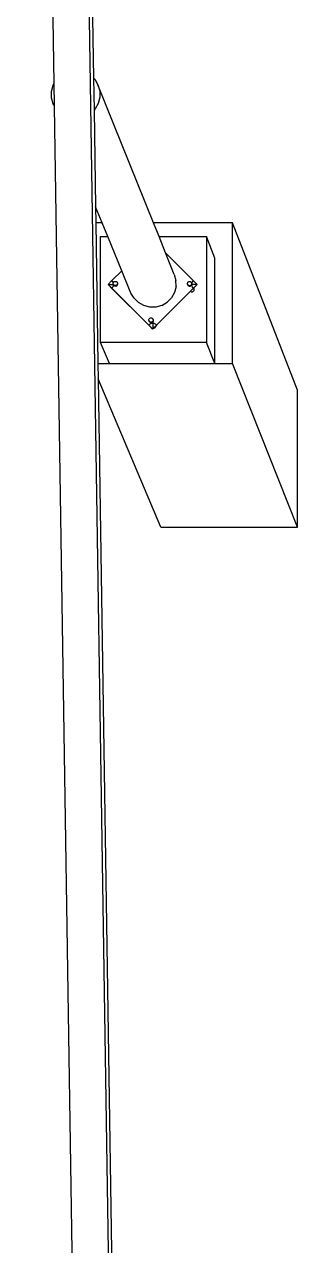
# Model space of a CAD drawing. Extents: x -1616 to 1629, y -1713 to 1708.
# Drawn here: x -492.2 to -439.1, y 963 to 1200.2 of the extents above; entities that cross this region are included whole.
import ezdxf

# ---------------------------------------------------------------- set-up
doc = ezdxf.new("R2010")
doc.units = 0
doc.header["$MEASUREMENT"] = 0
doc.layers.get('0').update_dxf_attribs({"linetype": 'CONTINUOUS'})

msp = doc.modelspace()

# ---------------------------------------------------------------- linework, layer by layer
for p, q in [((-471.34, 666.84), (-487.32, 1707.98)), ((-486.45, 1188.69), (-492.21, 1558.4)), ((-482.09, 1405.9), (-478.78, 1189.76)), ((-486.64, 1188.36), (-486.45, 1188.69)), ((-486.39, 1184.39), (-486.45, 1188.69)), ((-478.78, 1189.76), (-478.54, 1189.53)), ((-478.78, 1189.76), (-478.68, 1183.55)), ((-478.54, 1189.53), (-477.91, 1188.47)), ((-477.91, 1188.47), (-477.57, 1187.28)), ((-467.12, 1161.64), (-477.91, 1188.47)), ((-486.94, 1187.16), (-486.64, 1188.36)), ((-486.93, 1185.93), (-486.94, 1187.16)), ((-477.56, 1186.05), (-477.86, 1184.85)), ((-477.57, 1187.28), (-477.56, 1186.05)), ((-486.6, 1184.74), (-486.93, 1185.93)), ((-486.39, 1184.39), (-486.6, 1184.74)), ((-486.38, 1184.23), (-486.6, 1184.74)), ((-486.38, 1184.23), (-486.39, 1184.39)), ((-482.85, 956.99), (-486.38, 1184.23)), ((-478.47, 1183.77), (-478.68, 1183.55)), ((-477.86, 1184.85), (-478.47, 1183.77)), ((-478.68, 1183.55), (-478.4, 1164.78)), ((-477.11, 1161.64), (-478.4, 1164.78)), ((-478.4, 1164.78), (-478.35, 1161.64)), ((-477.11, 1161.64), (-478.35, 1161.64)), ((-478.35, 1161.64), (-477.93, 1134.29)), ((-476.01, 1158.97), (-477.11, 1161.64)), ((-451.76, 1161.64), (-467.12, 1161.64)), ((-466.05, 1158.97), (-467.12, 1161.64)), ((-451.76, 1134.29), (-451.76, 1161.64)), ((-439.12, 1129.14), (-451.76, 1161.64)), ((-477.42, 1158.97), (-476.01, 1158.97)), ((-477.42, 1138.38), (-477.42, 1158.97)), ((-473.29, 1152.34), (-476.01, 1158.97)), ((-466.05, 1158.97), (-456.83, 1158.97)), ((-464.77, 1155.8), (-466.05, 1158.97)), ((-456.83, 1158.97), (-456.83, 1138.38)), ((-455.18, 1154.8), (-456.83, 1158.97)), ((-464.77, 1155.8), (-459.4, 1150.44)), ((-463.09, 1151.61), (-464.77, 1155.8)), ((-455.18, 1134.29), (-455.18, 1154.8)), ((-475.95, 1149.67), (-475.19, 1150.44)), ((-475.19, 1150.44), (-473.29, 1152.34)), ((-475.02, 1150.21), (-475.19, 1150.44)), ((-471.51, 1148), (-473.29, 1152.34)), ((-463.09, 1151.61), (-462.76, 1150.46)), ((-462.75, 1149.27), (-462.76, 1150.46)), ((-459.4, 1150.44), (-459.58, 1150.21)), ((-459.4, 1150.44), (-458.64, 1149.67)), ((-475.19, 1148.91), (-475.95, 1149.67)), ((-475.94, 1149.64), (-475.95, 1149.67)), ((-475.95, 1149.67), (-474.92, 1149.67)), ((-475.18, 1148.88), (-475.94, 1149.64)), ((-475.19, 1148.91), (-475.02, 1149.13)), ((-475.18, 1148.88), (-475.19, 1148.91)), ((-468.06, 1141.78), (-475.19, 1148.91)), ((-468.05, 1141.75), (-475.18, 1148.88)), ((-474.92, 1149.99), (-475.02, 1150.21)), ((-475.02, 1149.13), (-474.91, 1149.39)), ((-474.95, 1149.86), (-474.93, 1149.97)), ((-474.93, 1149.75), (-474.95, 1149.86)), ((-474.93, 1149.97), (-474.92, 1149.99)), ((-474.91, 1149.69), (-474.93, 1149.75)), ((-474.93, 1149.75), (-474.92, 1149.69)), ((-474.92, 1149.99), (-474.89, 1150.06)), ((-474.92, 1149.69), (-474.92, 1149.67)), ((-474.92, 1149.67), (-474.9, 1149.67)), ((-474.92, 1149.67), (-474.88, 1149.59)), ((-474.91, 1149.69), (-474.91, 1149.69)), ((-474.9, 1149.67), (-474.91, 1149.69)), ((-474.91, 1149.69), (-474.88, 1149.62)), ((-474.91, 1149.39), (-474.88, 1149.62)), ((-474.89, 1149.65), (-474.9, 1149.67)), ((-474.9, 1149.67), (-474.9, 1149.67)), ((-474.89, 1150.06), (-474.83, 1150.15)), ((-474.88, 1149.63), (-474.89, 1149.65)), ((-474.88, 1149.62), (-474.89, 1149.65)), ((-474.83, 1149.57), (-474.88, 1149.63)), ((-474.88, 1149.62), (-474.88, 1149.63)), ((-474.88, 1149.62), (-474.87, 1149.58)), ((-474.87, 1149.59), (-474.88, 1149.62)), ((-474.88, 1149.62), (-474.88, 1149.62)), ((-474.88, 1149.59), (-474.82, 1149.51)), ((-474.81, 1149.52), (-474.87, 1149.59)), ((-474.87, 1149.58), (-474.8, 1149.49)), ((-474.83, 1150.15), (-474.74, 1150.22)), ((-474.79, 1149.54), (-474.83, 1149.57)), ((-474.82, 1149.51), (-474.82, 1149.5)), ((-474.82, 1149.5), (-474.81, 1149.5)), ((-474.81, 1149.52), (-474.79, 1149.54)), ((-474.8, 1149.51), (-474.81, 1149.52)), ((-474.81, 1149.5), (-474.72, 1149.43)), ((-474.72, 1149.44), (-474.8, 1149.51)), ((-474.8, 1149.49), (-474.71, 1149.43)), ((-474.74, 1149.5), (-474.79, 1149.54)), ((-474.74, 1150.22), (-474.64, 1150.26)), ((-474.64, 1149.46), (-474.74, 1149.5)), ((-474.62, 1149.4), (-474.72, 1149.44)), ((-474.72, 1149.43), (-474.62, 1149.39)), ((-474.61, 1149.38), (-474.71, 1149.43)), ((-474.64, 1150.26), (-474.53, 1150.27)), ((-474.53, 1149.44), (-474.64, 1149.46)), ((-474.51, 1149.39), (-474.62, 1149.4)), ((-474.62, 1149.39), (-474.61, 1149.39)), ((-474.61, 1149.39), (-474.51, 1149.37)), ((-474.61, 1149.38), (-474.5, 1149.37)), ((-474.53, 1150.27), (-474.43, 1150.26)), ((-474.43, 1149.46), (-474.53, 1149.44)), ((-474.51, 1149.39), (-474.51, 1149.45)), ((-474.4, 1149.4), (-474.51, 1149.39)), ((-474.51, 1149.38), (-474.51, 1149.39)), ((-474.51, 1149.37), (-474.4, 1149.39)), ((-474.51, 1149.37), (-474.51, 1149.38)), ((-474.5, 1149.37), (-474.39, 1149.38)), ((-474.43, 1150.26), (-474.33, 1150.22)), ((-474.33, 1149.5), (-474.43, 1149.46)), ((-474.31, 1149.44), (-474.4, 1149.4)), ((-474.4, 1149.39), (-474.3, 1149.43)), ((-474.39, 1149.38), (-474.28, 1149.43)), ((-474.33, 1150.22), (-474.24, 1150.15)), ((-474.24, 1149.57), (-474.33, 1149.5)), ((-474.31, 1149.44), (-474.22, 1149.51)), ((-474.3, 1149.43), (-474.21, 1149.5)), ((-474.28, 1149.43), (-474.19, 1149.49)), ((-474.24, 1150.15), (-474.21, 1150.12)), ((-474.18, 1149.65), (-474.24, 1149.57)), ((-474.15, 1149.6), (-474.22, 1149.51)), ((-474.19, 1150.1), (-474.21, 1150.12)), ((-474.21, 1150.12), (-474.18, 1150.06)), ((-474.21, 1149.5), (-474.14, 1149.59)), ((-474.18, 1150.06), (-474.13, 1149.97)), ((-474.13, 1149.75), (-474.18, 1149.65)), ((-474.14, 1150.01), (-474.17, 1150.06)), ((-474.15, 1149.6), (-474.11, 1149.69)), ((-474.1, 1149.91), (-474.14, 1150.01)), ((-474.14, 1149.59), (-474.1, 1149.69)), ((-474.11, 1149.91), (-474.13, 1149.97)), ((-474.13, 1149.97), (-474.12, 1149.86)), ((-474.12, 1149.86), (-474.13, 1149.75)), ((-474.11, 1149.91), (-474.1, 1149.8)), ((-474.1, 1149.8), (-474.11, 1149.69)), ((-474.11, 1149.69), (-474.11, 1149.69)), ((-474.08, 1149.8), (-474.1, 1149.91)), ((-474.1, 1149.69), (-474.08, 1149.8)), ((-474.1, 1149.69), (-474.1, 1149.69)), ((-459.4, 1148.91), (-466.53, 1141.78)), ((-459.93, 1148.35), (-466.52, 1141.75)), ((-463.04, 1148.11), (-463.63, 1147.07)), ((-462.75, 1149.27), (-463.04, 1148.11)), ((-460.54, 1149.84), (-460.52, 1149.95)), ((-460.52, 1149.74), (-460.54, 1149.84)), ((-460.52, 1149.95), (-460.48, 1150.05)), ((-460.5, 1149.68), (-460.52, 1149.74)), ((-460.52, 1149.73), (-460.52, 1149.68)), ((-460.52, 1149.68), (-460.47, 1149.57)), ((-460.5, 1149.68), (-460.5, 1149.68)), ((-460.48, 1149.64), (-460.5, 1149.68)), ((-460.48, 1150.05), (-460.42, 1150.14)), ((-460.42, 1149.55), (-460.48, 1149.64)), ((-460.46, 1149.58), (-460.48, 1149.64)), ((-460.47, 1149.57), (-460.41, 1149.49)), ((-460.4, 1149.51), (-460.46, 1149.58)), ((-460.42, 1150.14), (-460.33, 1150.2)), ((-460.38, 1149.53), (-460.42, 1149.55)), ((-460.42, 1149.49), (-460.41, 1149.49)), ((-460.41, 1149.49), (-460.42, 1149.49)), ((-460.4, 1149.51), (-460.41, 1149.49)), ((-460.41, 1149.49), (-460.33, 1149.43)), ((-460.41, 1149.49), (-460.41, 1149.49)), ((-460.41, 1149.49), (-460.4, 1149.48)), ((-460.38, 1149.53), (-460.4, 1149.51)), ((-460.39, 1149.49), (-460.4, 1149.51)), ((-460.4, 1149.48), (-460.32, 1149.42)), ((-460.31, 1149.43), (-460.39, 1149.49)), ((-460.33, 1149.49), (-460.38, 1149.53)), ((-460.33, 1150.2), (-460.23, 1150.24)), ((-460.23, 1149.44), (-460.33, 1149.49)), ((-460.33, 1149.43), (-460.22, 1149.38)), ((-460.32, 1149.42), (-460.21, 1149.37)), ((-460.21, 1149.39), (-460.31, 1149.43)), ((-460.23, 1150.24), (-460.13, 1150.26)), ((-460.13, 1149.43), (-460.23, 1149.44)), ((-460.22, 1149.38), (-460.11, 1149.37)), ((-460.1, 1149.37), (-460.21, 1149.39)), ((-460.21, 1149.37), (-460.1, 1149.36)), ((-460.13, 1150.26), (-460.02, 1150.24)), ((-460.02, 1149.44), (-460.13, 1149.43)), ((-460.11, 1149.37), (-460.1, 1149.37)), ((-460.1, 1149.37), (-460.1, 1149.43)), ((-459.99, 1149.39), (-460.1, 1149.37)), ((-460.1, 1149.37), (-460, 1149.38)), ((-460.1, 1149.37), (-460.1, 1149.37)), ((-460.1, 1149.36), (-459.99, 1149.37)), ((-460.1, 1149.36), (-460.1, 1149.37)), ((-460.02, 1150.24), (-459.92, 1150.2)), ((-459.92, 1149.49), (-460.02, 1149.44)), ((-460, 1149.38), (-459.99, 1149.39)), ((-459.9, 1149.43), (-459.99, 1149.39)), ((-459.99, 1149.37), (-459.89, 1149.42)), ((-459.39, 1148.88), (-459.93, 1148.35)), ((-459.93, 1148.35), (-459.88, 1148.31)), ((-459.92, 1150.2), (-459.83, 1150.14)), ((-459.83, 1149.55), (-459.92, 1149.49)), ((-459.9, 1149.43), (-459.81, 1149.49)), ((-459.89, 1149.42), (-459.8, 1149.48)), ((-459.88, 1148.31), (-459.78, 1148.27)), ((-459.83, 1150.14), (-459.77, 1150.05)), ((-459.77, 1149.64), (-459.83, 1149.55)), ((-459.74, 1149.58), (-459.81, 1149.49)), ((-459.8, 1149.48), (-459.73, 1149.57)), ((-459.78, 1148.27), (-459.67, 1148.25)), ((-459.77, 1150.05), (-459.76, 1150.04)), ((-459.73, 1149.74), (-459.77, 1149.64)), ((-459.74, 1150.01), (-459.76, 1150.04)), ((-459.76, 1150.04), (-459.73, 1149.95)), ((-459.73, 1150), (-459.76, 1150.04)), ((-459.7, 1149.91), (-459.74, 1150.01)), ((-459.72, 1149.64), (-459.74, 1149.58)), ((-459.69, 1149.9), (-459.73, 1150)), ((-459.73, 1149.95), (-459.71, 1149.84)), ((-459.7, 1149.89), (-459.73, 1149.95)), ((-459.71, 1149.84), (-459.73, 1149.74)), ((-459.73, 1149.57), (-459.69, 1149.67)), ((-459.7, 1149.82), (-459.72, 1149.67)), ((-459.72, 1149.67), (-459.72, 1149.64)), ((-459.7, 1149.67), (-459.72, 1149.64)), ((-459.7, 1149.67), (-459.72, 1149.67)), ((-459.72, 1149.64), (-459.68, 1149.39)), ((-459.69, 1149.87), (-459.7, 1149.91)), ((-459.7, 1149.89), (-459.7, 1149.85)), ((-459.69, 1149.87), (-459.7, 1149.85)), ((-459.7, 1149.85), (-459.69, 1149.79)), ((-459.7, 1149.69), (-459.68, 1149.8)), ((-459.69, 1149.79), (-459.7, 1149.68)), ((-459.7, 1149.68), (-459.7, 1149.69)), ((-459.7, 1149.68), (-459.7, 1149.67)), ((-459.69, 1149.67), (-459.7, 1149.67)), ((-459.68, 1149.95), (-459.69, 1149.87)), ((-459.67, 1149.79), (-459.69, 1149.9)), ((-459.68, 1149.8), (-459.69, 1149.87)), ((-459.69, 1149.68), (-459.67, 1149.79)), ((-459.69, 1149.67), (-459.69, 1149.68)), ((-458.64, 1149.67), (-459.69, 1149.67)), ((-459.58, 1150.21), (-459.68, 1149.95)), ((-459.68, 1149.39), (-459.58, 1149.13)), ((-459.67, 1148.25), (-459.55, 1148.27)), ((-459.58, 1149.13), (-459.4, 1148.91)), ((-459.55, 1148.27), (-459.45, 1148.31)), ((-459.45, 1148.31), (-459.36, 1148.38)), ((-458.64, 1149.67), (-459.4, 1148.91)), ((-459.39, 1148.88), (-459.4, 1148.91)), ((-459.32, 1148.96), (-459.39, 1148.88)), ((-459.36, 1148.38), (-459.29, 1148.46)), ((-458.63, 1149.64), (-459.32, 1148.96)), ((-459.25, 1148.79), (-459.32, 1148.96)), ((-459.29, 1148.46), (-459.25, 1148.57)), ((-459.24, 1148.68), (-459.25, 1148.79)), ((-459.25, 1148.57), (-459.24, 1148.68)), ((-458.63, 1149.64), (-458.64, 1149.67)), ((-470.9, 1146.98), (-471.51, 1148)), ((-470.04, 1146.14), (-470.9, 1146.98)), ((-469, 1145.56), (-470.04, 1146.14)), ((-465.49, 1145.6), (-464.46, 1146.21)), ((-464.46, 1146.21), (-463.63, 1147.07)), ((-467.84, 1145.26), (-469, 1145.56)), ((-466.64, 1145.28), (-467.84, 1145.26)), ((-465.49, 1145.6), (-466.64, 1145.28)), ((-467.84, 1141.95), (-468.06, 1141.78)), ((-468.05, 1141.75), (-468.06, 1141.78)), ((-467.3, 1141.02), (-468.06, 1141.78)), ((-467.29, 1140.99), (-468.05, 1141.75)), ((-468.01, 1142.77), (-468, 1142.88)), ((-468, 1142.66), (-468.01, 1142.77)), ((-468, 1142.88), (-467.96, 1142.98)), ((-468, 1142.66), (-467.99, 1142.6)), ((-468, 1142.66), (-468, 1142.66)), ((-467.98, 1142.6), (-468, 1142.66)), ((-467.99, 1142.6), (-467.95, 1142.5)), ((-467.96, 1142.56), (-467.98, 1142.6)), ((-467.96, 1142.98), (-467.89, 1143.06)), ((-467.89, 1142.48), (-467.96, 1142.56)), ((-467.93, 1142.5), (-467.96, 1142.56)), ((-467.95, 1142.5), (-467.88, 1142.41)), ((-467.87, 1142.42), (-467.93, 1142.5)), ((-467.89, 1143.06), (-467.81, 1143.13)), ((-467.81, 1142.41), (-467.89, 1142.48)), ((-467.88, 1142.41), (-467.79, 1142.34)), ((-467.78, 1142.35), (-467.87, 1142.42)), ((-467.58, 1142.06), (-467.84, 1141.95)), ((-467.81, 1143.13), (-467.71, 1143.17)), ((-467.71, 1142.37), (-467.81, 1142.41)), ((-467.79, 1142.34), (-467.69, 1142.3)), ((-467.68, 1142.31), (-467.78, 1142.35)), ((-467.71, 1143.17), (-467.6, 1143.18)), ((-467.6, 1142.35), (-467.71, 1142.37)), ((-467.69, 1142.3), (-467.58, 1142.28)), ((-467.58, 1142.3), (-467.68, 1142.31)), ((-467.6, 1143.18), (-467.49, 1143.17)), ((-467.49, 1142.37), (-467.6, 1142.35)), ((-467.58, 1142.3), (-467.58, 1142.36)), ((-467.47, 1142.31), (-467.58, 1142.3)), ((-467.58, 1142.28), (-467.46, 1142.3)), ((-467.58, 1142.28), (-467.58, 1142.3)), ((-467.3, 1142.1), (-467.58, 1142.06)), ((-467.49, 1143.17), (-467.39, 1143.13)), ((-467.39, 1142.41), (-467.49, 1142.37)), ((-467.37, 1142.35), (-467.47, 1142.31)), ((-467.46, 1142.3), (-467.36, 1142.34)), ((-467.39, 1143.13), (-467.31, 1143.06)), ((-467.31, 1142.48), (-467.39, 1142.41)), ((-467.28, 1142.42), (-467.37, 1142.35)), ((-467.36, 1142.34), (-467.27, 1142.41)), ((-467.31, 1143.06), (-467.24, 1142.98)), ((-467.24, 1142.56), (-467.31, 1142.48)), ((-467.02, 1142.06), (-467.3, 1142.1)), ((-466.53, 1141.78), (-467.3, 1141.02)), ((-467.29, 1140.99), (-467.3, 1141.02)), ((-467.1, 1141.18), (-467.29, 1140.99)), ((-467.22, 1142.5), (-467.28, 1142.42)), ((-467.27, 1142.41), (-467.2, 1142.5)), ((-467.27, 1142.41), (-467.27, 1141.02)), ((-467.24, 1142.98), (-467.24, 1142.97)), ((-467.2, 1142.93), (-467.24, 1142.97)), ((-467.24, 1142.97), (-467.2, 1142.88)), ((-467.2, 1142.66), (-467.24, 1142.56)), ((-467.18, 1142.6), (-467.22, 1142.5)), ((-467.16, 1142.82), (-467.2, 1142.93)), ((-467.2, 1142.87), (-467.2, 1142.88)), ((-467.2, 1142.87), (-467.18, 1142.82)), ((-467.2, 1142.87), (-467.19, 1142.77)), ((-467.19, 1142.77), (-467.2, 1142.66)), ((-467.2, 1142.5), (-467.16, 1142.6)), ((-467.18, 1142.82), (-467.16, 1142.71)), ((-467.16, 1142.71), (-467.18, 1142.6)), ((-467.15, 1142.71), (-467.16, 1142.82)), ((-467.16, 1142.6), (-467.15, 1142.71)), ((-466.7, 1141.58), (-467.1, 1141.18)), ((-467.1, 1141.18), (-467.01, 1141.19)), ((-466.76, 1141.95), (-467.02, 1142.06)), ((-467.01, 1141.19), (-466.91, 1141.23)), ((-466.91, 1141.23), (-466.82, 1141.3)), ((-466.82, 1141.3), (-466.75, 1141.39)), ((-466.53, 1141.78), (-466.76, 1141.95)), ((-466.75, 1141.39), (-466.71, 1141.49)), ((-466.71, 1141.49), (-466.7, 1141.58)), ((-466.52, 1141.75), (-466.7, 1141.58)), ((-466.52, 1141.75), (-466.53, 1141.78)), ((-475.7, 1134.29), (-477.42, 1138.38)), ((-456.83, 1138.38), (-477.42, 1138.38)), ((-455.18, 1134.29), (-456.83, 1138.38)), ((-477.93, 1134.29), (-475.7, 1134.29)), ((-477.93, 1134.29), (-477.88, 1131.37)), ((-475.7, 1134.29), (-455.18, 1134.29)), ((-455.18, 1134.29), (-451.76, 1134.29)), ((-439.12, 1102.55), (-451.76, 1134.29)), ((-465.71, 1102.55), (-477.88, 1131.37)), ((-477.88, 1131.37), (-475.22, 957.64)), ((-439.12, 1102.55), (-439.12, 1129.14)), ((-465.71, 1102.55), (-439.12, 1102.55))]:
    msp.add_line(p, q)

doc.saveas('drawing.dxf')
